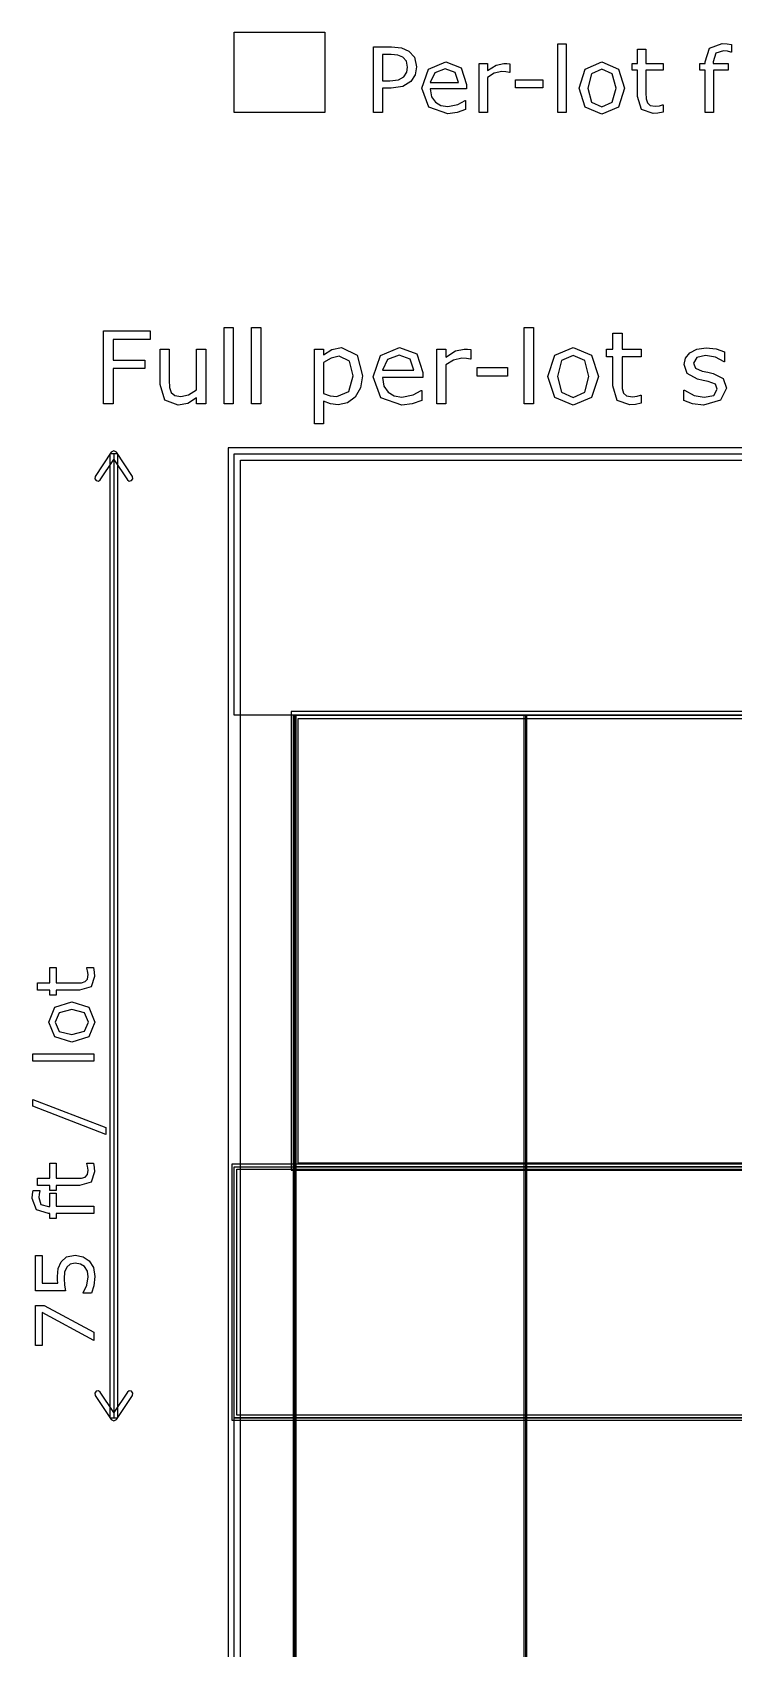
# Model space of a CAD drawing. Extents: x -1 to 182, y 89 to 480.
# Drawn here: x -0.56 to 17.92, y 433.12 to 475.72 of the extents above; entities that cross this region are included whole.
import ezdxf

# ---------------------------------------------------------------- set-up
doc = ezdxf.new("R2010")
doc.units = 0
doc.header["$MEASUREMENT"] = 0
doc.layers.add('Layer 1', color=7, linetype='Continuous')

msp = doc.modelspace()

# ---------------------------------------------------------------- linework, layer by layer
at = {"layer": 'Layer 1', "color": 7}
for points in [[(4.762494, 475.721174), (7.143741, 475.721174), (7.143741, 473.60451), (4.762494, 473.60451), (4.762494, 475.721174)], [(13.508719, 473.60451), (13.290128, 473.60451), (13.290128, 475.4137), (13.508719, 475.4137), (13.508719, 473.60451)], [(17.860774, 475.202085), (17.849148, 475.202085), (17.754968, 475.223013), (17.652648, 475.234642), (17.44801, 475.171855), (17.385223, 474.94745), (17.385223, 474.903267), (17.779385, 474.903267), (17.779385, 474.719557), (17.392198, 474.719557), (17.392198, 473.60451), (17.173607, 473.60451), (17.173607, 474.719557), (17.025942, 474.719557), (17.025942, 474.903266), (17.173607, 474.903266), (17.173607, 474.946287), (17.288716, 475.300916), (17.621254, 475.425327), (17.752641, 475.41835), (17.860774, 475.402073), (17.860774, 475.202085)], [(9.567104, 474.812574), (9.526409, 474.598634), (9.414788, 474.428877), (9.203173, 474.294002), (8.895053, 474.249819), (8.664835, 474.249819), (8.664835, 473.60451), (8.434617, 473.60451), (8.434617, 475.335797), (8.904355, 475.335797), (9.168292, 475.309055), (9.36014, 475.227665), (9.512457, 475.062559), (9.567104, 474.812574), (9.567104, 474.812574)], [(9.327584, 474.806761), (9.296191, 474.962566), (9.200848, 475.070699), (9.072949, 475.121858), (8.892728, 475.138135), (8.664835, 475.138135), (8.664835, 474.446318), (8.859009, 474.446318), (9.085739, 474.470736), (9.227591, 474.550964), (9.30433, 474.668398), (9.327584, 474.806762), (9.327584, 474.806761)], [(16.060886, 473.616137), (15.92601, 473.589395), (15.796949, 473.57893), (15.494642, 473.6859), (15.39116, 474.028902), (15.39116, 474.719557), (15.243495, 474.719557), (15.243495, 474.903266), (15.39116, 474.903266), (15.39116, 475.276499), (15.609751, 475.276499), (15.609751, 474.903266), (16.060886, 474.903266), (16.060886, 474.719557), (15.609751, 474.719557), (15.609751, 474.127733), (15.614403, 473.967278), (15.646959, 473.860308), (15.716722, 473.791708), (15.853922, 473.77078), (15.965543, 473.785895), (16.049259, 473.812638), (16.060887, 473.812638), (16.060886, 473.616137)], [(10.882139, 474.231216), (9.925221, 474.231216), (9.961266, 474.021927), (10.060097, 473.876587), (10.203111, 473.792871), (10.386821, 473.764966), (10.653083, 473.817288), (10.844932, 473.921933), (10.85656, 473.921933), (10.85656, 473.683576), (10.630993, 473.605674), (10.389147, 473.57428), (9.884528, 473.748688), (9.703144, 474.246331), (9.876389, 474.752114), (10.3345, 474.939311), (10.739126, 474.785833), (10.88214, 474.349813), (10.882139, 474.231216)], [(10.669361, 474.398647), (10.582157, 474.66491), (10.322871, 474.75909), (10.042656, 474.655608), (9.925221, 474.398647), (10.669361, 474.398647)], [(12.023928, 474.66491), (12.012302, 474.66491), (11.916959, 474.681187), (11.808826, 474.687), (11.61349, 474.641654), (11.432106, 474.526545), (11.432106, 473.60451), (11.213515, 473.60451), (11.213515, 474.903266), (11.432106, 474.903266), (11.432106, 474.711418), (11.661161, 474.859083), (11.864637, 474.903266), (11.94719, 474.899779), (12.023929, 474.889315), (12.023928, 474.66491)], [(15.048158, 474.253307), (14.885378, 473.752175), (14.449358, 473.568466), (14.011013, 473.752175), (13.849396, 474.253307), (14.011013, 474.754438), (14.449358, 474.939311), (14.885378, 474.754438), (15.048158, 474.253307), (15.048158, 474.253307)], [(14.822591, 474.253307), (14.72376, 474.627702), (14.449358, 474.75095), (14.172631, 474.627702), (14.074963, 474.253307), (14.173794, 473.8824), (14.449358, 473.756826), (14.722597, 473.881237), (14.822591, 474.253307), (14.822591, 474.253307)], [(12.894804, 474.256796), (12.169268, 474.256796), (12.169268, 474.467248), (12.894804, 474.467248), (12.894804, 474.256796)], [(4.734847, 465.931603), (4.491968, 465.931603), (4.491968, 467.941814), (4.734847, 467.941814), (4.734847, 465.931603)], [(5.4609, 465.931603), (5.218021, 465.931603), (5.218021, 467.941814), (5.4609, 467.941814), (5.4609, 465.931603)], [(12.646499, 465.931603), (12.40362, 465.931603), (12.40362, 467.941814), (12.646499, 467.941814), (12.646499, 465.931603)], [(15.48224, 465.944522), (15.332378, 465.914808), (15.188976, 465.90318), (14.85308, 466.022035), (14.7381, 466.403149), (14.7381, 467.170543), (14.574028, 467.170543), (14.574028, 467.374664), (14.7381, 467.374664), (14.7381, 467.789367), (14.980979, 467.789367), (14.980979, 467.374664), (15.48224, 467.374664), (15.48224, 467.170543), (14.980979, 467.170543), (14.980979, 466.512961), (14.986146, 466.334677), (15.02232, 466.215822), (15.099834, 466.139599), (15.252279, 466.116345), (15.376303, 466.133141), (15.46932, 466.162854), (15.48224, 466.162854), (15.48224, 465.944522)], [(4.011378, 465.931603), (3.768499, 465.931603), (3.768499, 466.0918), (3.533372, 465.94323), (3.285325, 465.891554), (2.931342, 466.029788), (2.804735, 466.438032), (2.804735, 467.374666), (3.047614, 467.374666), (3.047614, 466.553011), (3.057948, 466.364393), (3.101873, 466.231326), (3.192307, 466.148644), (3.353796, 466.122805), (3.559209, 466.171897), (3.768499, 466.297213), (3.768499, 467.374665), (4.011378, 467.374665), (4.011378, 465.931603)], [(8.141612, 466.670575), (8.091227, 466.34889), (7.949117, 466.103427), (7.747579, 465.954857), (7.503409, 465.903181), (7.299287, 465.927726), (7.114544, 466.003949), (7.114544, 465.399335), (6.871665, 465.399335), (6.871665, 467.374665), (7.114544, 467.374665), (7.114544, 467.223511), (7.331585, 467.359162), (7.589966, 467.414714), (7.995626, 467.217051), (8.141612, 466.670574), (8.141612, 466.670575)], [(9.728076, 466.627943), (8.664835, 466.627943), (8.704884, 466.3954), (8.814696, 466.233911), (8.973601, 466.140893), (9.177723, 466.109887), (9.47357, 466.168024), (9.686735, 466.284295), (9.699655, 466.284295), (9.699655, 466.019454), (9.449024, 465.932896), (9.180307, 465.898014), (8.619619, 466.091801), (8.418081, 466.644738), (8.610575, 467.206718), (9.119587, 467.414716), (9.569172, 467.244184), (9.728077, 466.759718), (9.728076, 466.627943)], [(10.996731, 467.109824), (10.983811, 467.109824), (10.877875, 467.127911), (10.757727, 467.13437), (10.540686, 467.083985), (10.339149, 466.956086), (10.339149, 465.931603), (10.09627, 465.931603), (10.09627, 467.374666), (10.339149, 467.374666), (10.339149, 467.161501), (10.593655, 467.325573), (10.819739, 467.374666), (10.911465, 467.37079), (10.996731, 467.359161), (10.996731, 467.109824)], [(14.356987, 466.652488), (14.17612, 466.095675), (13.691654, 465.891554), (13.204604, 466.095675), (13.025028, 466.652488), (13.204604, 467.209301), (13.691654, 467.414715), (14.17612, 467.209301), (14.356987, 466.652488), (14.356987, 466.652488)], [(17.736621, 466.347598), (17.572549, 466.023329), (17.12684, 465.896721), (16.832285, 465.934187), (16.608784, 466.018161), (16.608784, 466.290754), (16.621704, 466.290754), (16.877502, 466.152519), (17.147511, 466.102135), (17.398141, 466.153811), (17.488575, 466.316592), (17.439482, 466.445783), (17.250863, 466.520714), (17.115213, 466.547844), (16.96406, 466.581433), (16.694051, 466.728711), (16.615244, 466.969006), (16.651418, 467.136954), (16.763814, 467.277772), (16.947265, 467.373374), (17.197895, 467.409547), (17.458861, 467.377249), (17.679777, 467.301027), (17.679777, 467.041353), (17.666858, 467.041353), (17.440773, 467.156333), (17.179808, 467.204133), (16.955015, 467.152457), (16.86329, 467.001304), (16.918842, 466.866945), (17.094542, 466.793306), (17.244403, 466.7623), (17.383929, 466.733879), (17.644895, 466.600812), (17.736621, 466.347598), (17.736621, 466.347598)], [(7.890981, 466.664117), (7.80184, 467.054273), (7.527955, 467.183464), (7.317374, 467.138247), (7.114544, 467.019392), (7.114544, 466.201613), (7.291535, 466.13831), (7.460775, 466.121514), (7.777293, 466.258456), (7.890981, 466.664116), (7.890981, 466.664117)], [(9.491657, 466.813978), (9.394763, 467.109825), (9.106668, 467.21447), (8.795318, 467.09949), (8.664835, 466.813978), (9.491657, 466.813978)], [(11.964371, 466.656364), (11.15822, 466.656364), (11.15822, 466.8902), (11.964371, 466.8902), (11.964371, 466.656364)], [(14.106356, 466.652488), (13.996544, 467.068483), (13.691654, 467.205425), (13.384179, 467.068483), (13.275659, 466.652488), (13.385471, 466.240369), (13.691654, 466.100843), (13.995252, 466.239077), (14.106356, 466.652488), (14.106356, 466.652488)], [(1.521352, 464.652613), (1.098123, 464.01751), (1.086426, 463.957871), (1.120344, 463.90744), (1.179983, 463.895742), (1.230414, 463.929659), (1.587498, 464.465544), (1.944582, 463.929661), (1.995013, 463.895743), (2.054652, 463.907441), (2.08857, 463.957872), (2.076873, 464.017512), (1.653644, 464.652613), (1.587498, 464.688105), (1.521352, 464.652613), (1.521352, 464.652613)], [(1.587498, 464.608688), (1.587498, 439.20872)], [(4.762494, 464.608688), (64.029086, 464.608688), (64.029086, 457.72953), (4.762494, 457.72953), (4.762494, 464.608688)], [(6.349992, 457.72953), (6.349992, 369.623391)], [(12.435401, 457.72953), (12.435401, 369.623391)], [(1.04791, 451.070924), (1.07167, 450.951035), (1.080983, 450.836313), (0.985897, 450.567596), (0.681008, 450.475612), (0.067093, 450.475612), (0.067093, 450.344354), (-0.096205, 450.344354), (-0.096205, 450.475612), (-0.427968, 450.475612), (-0.427968, 450.669915), (-0.096205, 450.669915), (-0.096205, 451.070924), (0.067093, 451.070924), (0.067093, 450.669915), (0.593158, 450.669915), (0.735784, 450.674049), (0.83087, 450.702988), (0.891846, 450.765), (0.910446, 450.886956), (0.897005, 450.986175), (0.873246, 451.060589), (0.873246, 451.070924), (1.04791, 451.070924)], [(0.481536, 450.170722), (0.926988, 450.026028), (1.090283, 449.638455), (0.926988, 449.248815), (0.481536, 449.105155), (0.036087, 449.248815), (-0.128243, 449.638455), (0.036087, 450.026028), (0.481536, 450.170722), (0.481536, 450.170722)], [(0.481536, 449.970217), (0.148741, 449.882367), (0.039188, 449.638455), (0.148741, 449.392475), (0.481536, 449.305659), (0.811233, 449.393509), (0.922853, 449.638455), (0.812265, 449.881334), (0.481536, 449.970217), (0.481536, 449.970217)], [(1.058245, 448.802331), (1.058245, 448.608028), (-0.549922, 448.608028), (-0.549922, 448.802331), (1.058245, 448.802331)], [(-0.549922, 447.598272), (1.372437, 446.857233), (1.372437, 446.678433), (-0.549922, 447.416371), (-0.549922, 447.598272)], [(1.04791, 445.921891), (1.07167, 445.802001), (1.080983, 445.68728), (0.985897, 445.418563), (0.681008, 445.326579), (0.067093, 445.326579), (0.067093, 445.195321), (-0.096205, 445.195321), (-0.096205, 445.326579), (-0.427968, 445.326579), (-0.427968, 445.520882), (-0.096205, 445.520882), (-0.096205, 445.921891), (0.067093, 445.921891), (0.067093, 445.520882), (0.593158, 445.520882), (0.735784, 445.525017), (0.83087, 445.553956), (0.891846, 445.615968), (0.910446, 445.737924), (0.897005, 445.837143), (0.873246, 445.911557), (0.873246, 445.921891), (1.04791, 445.921891)], [(4.696348, 445.889441), (4.696348, 439.142574), (64.095232, 439.142574), (64.095232, 445.889441), (4.696348, 445.889441)], [(-0.361822, 445.199455), (-0.361822, 445.18912), (-0.380422, 445.105405), (-0.390768, 445.014454), (-0.334956, 444.832553), (-0.135487, 444.776743), (-0.096213, 444.776743), (-0.096213, 445.127109), (0.067085, 445.127109), (0.067085, 444.782944), (1.058245, 444.782944), (1.058245, 444.588641), (0.067093, 444.588641), (0.067093, 444.457383), (-0.096205, 444.457383), (-0.096205, 444.588641), (-0.134445, 444.588641), (-0.449672, 444.69096), (-0.560259, 444.986549), (-0.554068, 445.103337), (-0.539596, 445.199455), (-0.361822, 445.199455)], [(0.569386, 443.493101), (0.775059, 443.453827), (0.940424, 443.34634), (1.052043, 443.168574), (1.090283, 442.930863), (1.063412, 442.687984), (1.000367, 442.49058), (0.782293, 442.49058), (0.782293, 442.50505), (0.874278, 442.703487), (0.911483, 442.926729), (0.89082, 443.068322), (0.818472, 443.191312), (0.71202, 443.259525), (0.568359, 443.283295), (0.434001, 443.25539), (0.346149, 443.179942), (0.291372, 443.048684), (0.274836, 442.877119), (0.287245, 442.701419), (0.312036, 442.556725), (-0.480681, 442.556725), (-0.480681, 443.482766), (-0.299812, 443.482766), (-0.299812, 442.756196), (0.109464, 442.756196), (0.103272, 442.847146), (0.101156, 442.927761), (0.122851, 443.146869), (0.197265, 443.319468), (0.344027, 443.447626), (0.569335, 443.493101), (0.569386, 443.493101)], [(-0.2502, 442.163985), (1.058245, 441.467388), (1.058245, 441.246213), (-0.299809, 441.987252), (-0.299809, 441.110821), (-0.480678, 441.110821), (-0.480678, 442.163985), (-0.2502, 442.163985)], [(1.120344, 439.909968), (1.086427, 439.859538), (1.098123, 439.799899), (1.521352, 439.164794), (1.587498, 439.129302), (1.653644, 439.164794), (2.076873, 439.799899), (2.088569, 439.859538), (2.054652, 439.909968), (1.995012, 439.921663), (1.944582, 439.887743), (1.587498, 439.351865), (1.230414, 439.887748), (1.179984, 439.921669), (1.120344, 439.909973), (1.120344, 439.909968)], [(4.762494, 439.20872), (64.029086, 439.20872), (64.029086, 432.329562), (4.762494, 432.329562), (4.762494, 439.20872)]]:
    msp.add_lwpolyline(points, dxfattribs=at)
for points in [[(2.542477, 467.62788), (1.56967, 467.62788), (1.56967, 467.085278), (2.405535, 467.085278), (2.405535, 466.857902), (1.56967, 466.857902), (1.56967, 465.931603), (1.313872, 465.931603), (1.313872, 467.855256), (2.542477, 467.855256), (2.542477, 467.62788)], [(4.603848, 464.767334), (4.603848, 345.123108), (64.187733, 345.123108), (64.187733, 464.767334), (4.603848, 464.767334)], [(1.481561, 464.608688), (1.481561, 439.20872), (1.693435, 439.20872), (1.693435, 464.608688), (1.481561, 464.608688)], [(4.92114, 464.450042), (63.870439, 464.450042), (63.870439, 345.440402), (4.92114, 345.440402), (4.92114, 464.450042)], [(6.257491, 457.822031), (6.257491, 445.730794), (62.534089, 445.730794), (62.534089, 457.822031), (6.257491, 457.822031)], [(6.310201, 457.72953), (6.310201, 369.623391), (6.389783, 369.623391), (6.389783, 457.72953), (6.310201, 457.72953)], [(6.349992, 457.72953), (62.441588, 457.72953), (62.441588, 445.823295), (6.349992, 445.823295), (6.349992, 457.72953)], [(6.442493, 457.637029), (62.349087, 457.637029), (62.349087, 445.915796), (6.442493, 445.915796), (6.442493, 457.637029)], [(12.39561, 457.72953), (12.39561, 369.623391), (12.475192, 369.623391), (12.475192, 457.72953), (12.39561, 457.72953)], [(4.762494, 445.823295), (64.029086, 445.823295), (64.029086, 439.20872), (4.762494, 439.20872), (4.762494, 445.823295)], [(4.82864, 445.757149), (63.96294, 445.757149), (63.96294, 439.274866), (4.82864, 439.274866), (4.82864, 445.757149)]]:
    msp.add_lwpolyline(points, close=True, dxfattribs=at)

doc.saveas('drawing.dxf')
